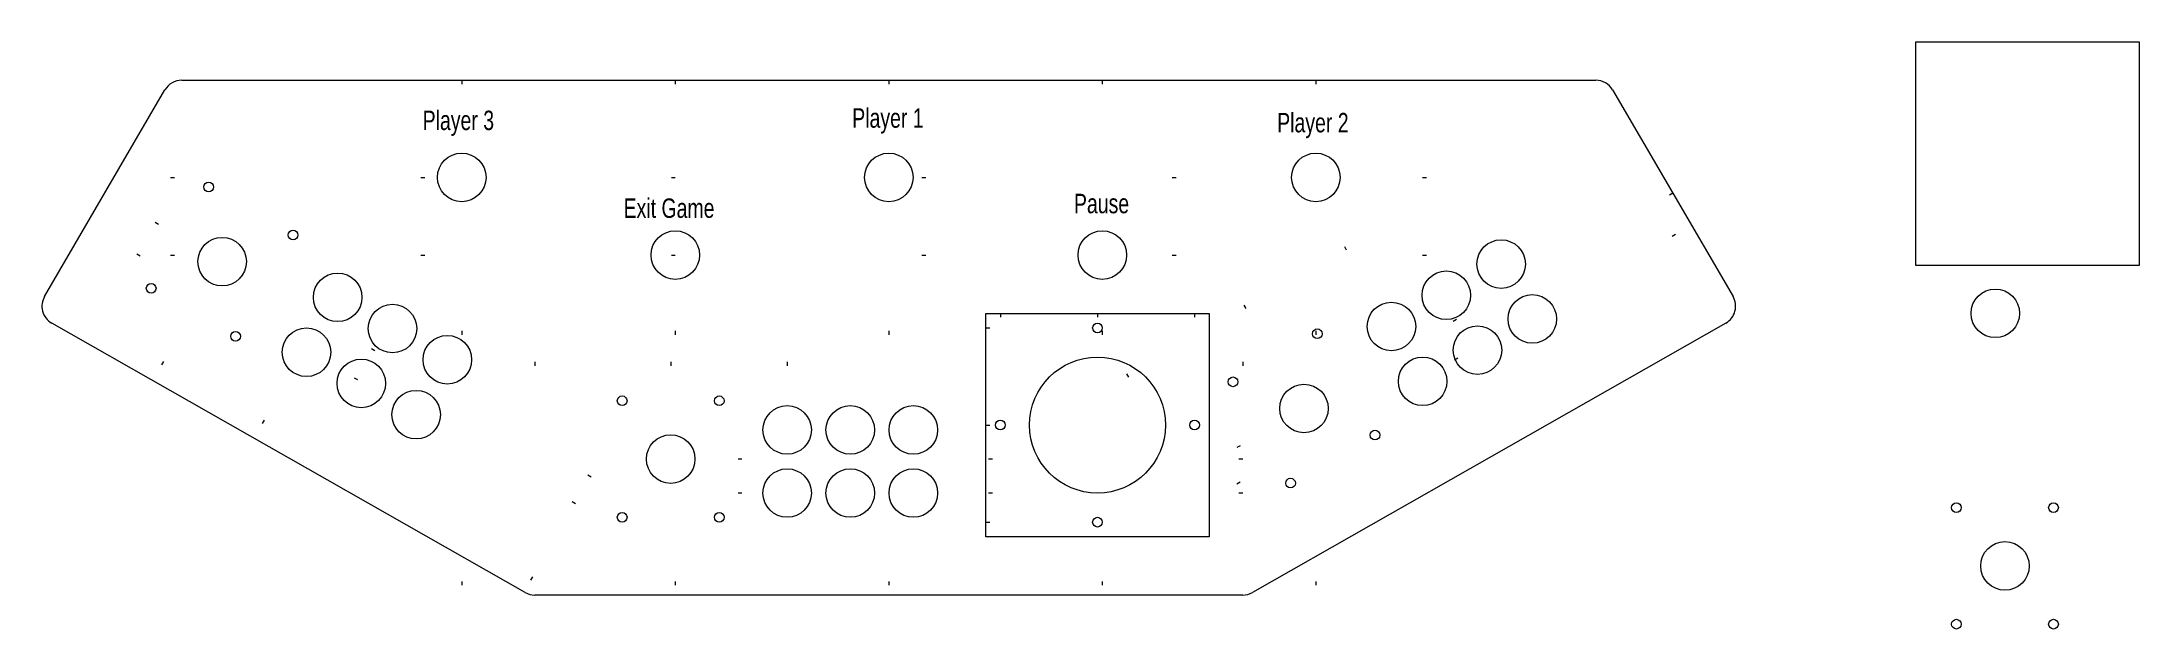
# Model space of a CAD drawing. Header units: inches. Extents: x 2.7 to 56.7, y 0.9 to 16.
import ezdxf

# ---------------------------------------------------------------- set-up
doc = ezdxf.new("R2010")
doc.units = ezdxf.units.IN
doc.linetypes.add('DOT', pattern=[6.35, 0, -6.35])
doc.layers.get('0').update_dxf_attribs({"linetype": 'CONTINUOUS', "lineweight": 0})
for name, color, linetype, lineweight in [('Buttons', 7, 'CONTINUOUS', 0), ('Guidelines', 4, 'DOT', 0), ('Joystick', 7, 'CONTINUOUS', 0), ('Proposed Layout', 6, 'CONTINUOUS', 0), ('Text', 2, 'CONTINUOUS', 0)]:
    doc.layers.add(name, color=color, linetype=linetype, lineweight=lineweight)
doc.styles.get("Standard").update_dxf_attribs({"font": 'txt', "width": 0.75})

# ---------------------------------------------------------------- blocks, each defined once
blk = doc.blocks.new('Joystick')
at = {"layer": 'Joystick'}
for centre, radius in [((-1.25, 1.5), 0.125), ((1.25, 1.5), 0.125), ((0, 0), 0.625), ((-1.25, -1.5), 0.125), ((1.25, -1.5), 0.125)]:
    blk.add_circle(centre, radius, dxfattribs=at)
blk = doc.blocks.new('Buttons')
at = {"layer": 'Buttons'}
blk.add_circle((0, 0), 0.625, dxfattribs=at)
blk = doc.blocks.new('Trackball')
at = {"layer": 'Joystick'}
for p, q in [((0, 0), (5.75, 0)), ((0, -5.75), (0, 0)), ((5.75, 0), (5.75, -5.75)), ((5.75, -5.75), (0, -5.75))]:
    blk.add_line(p, q, dxfattribs=at)

msp = doc.modelspace()

# ---------------------------------------------------------------- linework, layer by layer
for p, q in [((2.755, 9.437), (5.855, 14.752)), ((6.287, 15), (42.713, 15)), ((43.145, 14.752), (46.245, 9.437)), ((15.135, 1.815), (2.939, 8.75)), ((46.061, 8.75), (33.865, 1.815)), ((33.618, 1.75), (15.382, 1.75))]:
    msp.add_line(p, q)
for centre in [(13.5, 12.5), (24.5, 12.5), (35.5, 12.5)]:
    msp.add_circle(centre, 0.625)
for centre, start, end in [((6.287, 14.5), 90, 149.7436), ((42.713, 14.5), 30.2564, 90), ((3.187, 9.185), 149.7436, 240.3763), ((45.813, 9.185), 299.6237, 30.2564), ((15.382, 2.25), 240.3763, 270), ((33.618, 2.25), 270, 299.6237)]:
    msp.add_arc(centre, 0.5, start, end)
at = {"layer": 'Guidelines'}
for p, q in [((13.5, 15), (13.5, 1.75)), ((19, 15), (19, 1.75)), ((24.5, 15), (24.5, 1.75)), ((30, 15), (30, 1.75)), ((35.5, 15), (35.5, 1.75)), ((5.778, 7.673), (8.879, 12.988)), ((6, 12.5), (43, 12.5)), ((16.83, 4.788), (4.305, 12.094)), ((44.695, 12.094), (32.17, 4.788)), ((8.369, 6.162), (11.47, 11.477)), ((16.433, 4.097), (4.237, 11.032)), ((44.763, 11.032), (32.567, 4.097)), ((6, 10.5), (43, 10.5)), ((36.234, 10.721), (39.335, 5.406)), ((33.643, 9.209), (36.744, 3.894)), ((27.375, 9), (27.375, 3.25)), ((29.875, 9), (29.875, 3.25)), ((32.375, 9), (32.375, 3.25)), ((27, 8.625), (32.75, 8.625)), ((15.382, 7.75), (15.382, 1.75)), ((18.882, 7.75), (18.882, 1.75)), ((21.882, 7.75), (21.882, 1.75)), ((33.618, 7.75), (33.618, 1.75)), ((15.28, 2.131), (18.38, 7.446)), ((30.62, 7.446), (33.72, 2.131)), ((27, 6.125), (32.75, 6.125)), ((33.618, 5.25), (15.382, 5.25)), ((33.618, 4.375), (15.382, 4.375)), ((27, 3.625), (32.75, 3.625))]:
    msp.add_line(p, q, dxfattribs=at)
at = {"layer": 'Proposed Layout'}
for centre, radius in [((29.875, 8.625), 0.125), ((29.875, 6.125), 1.75), ((27.375, 6.125), 0.125), ((32.375, 6.125), 0.125), ((29.875, 3.625), 0.125)]:
    msp.add_circle(centre, radius, dxfattribs=at)

# ---------------------------------------------------------------- block references
at = {"layer": 'Buttons'}
msp.add_blockref('Buttons', (53, 9), dxfattribs=at)
at = {"layer": 'Guidelines'}
msp.add_blockref('Trackball', (27, 9), dxfattribs=at)
at = {"layer": 'Joystick'}
for name, p in [('Trackball', (50.954, 15.986)), ('Joystick', (53.25, 2.5))]:
    msp.add_blockref(name, p, dxfattribs=at)
at = {"layer": 'Proposed Layout'}
for p, rotation in [((7.328, 10.331), 150.376), ((35.193, 6.552), 209.624)]:
    msp.add_blockref('Joystick', p, dxfattribs=dict(at, rotation=rotation))
for name, p in [('Buttons', (19, 10.5)), ('Buttons', (30, 10.5)), ('Joystick', (18.882, 5.25))]:
    msp.add_blockref(name, p, dxfattribs=at)
at = {"layer": 'Proposed Layout', "row_count": 2, "column_count": 3, "row_spacing": 1.625, "column_spacing": 1.625}
for p, rotation in [((38.25, 7.25), 29.623748999999997), ((9.5, 8), -29.623748999999997)]:
    msp.add_blockref('Buttons', p, dxfattribs=dict(at, rotation=rotation))
msp.add_blockref('Buttons', (21.882, 4.375), dxfattribs=at)

# ---------------------------------------------------------------- texts
at = {"layer": 'Text', "char_height": 0.5, "width": 100, "attachment_point": 1}
for s, insert in [('Player\\~3', (12.493, 14.218)), ('Player\\~1', (23.558, 14.278)), ('Player\\~2', (34.504, 14.159)), ('Exit\\~Game', (17.669, 11.958)), ('Pause', (29.269, 12.077))]:
    msp.add_mtext(s, dxfattribs=dict(at, insert=insert))

doc.saveas('drawing.dxf')
